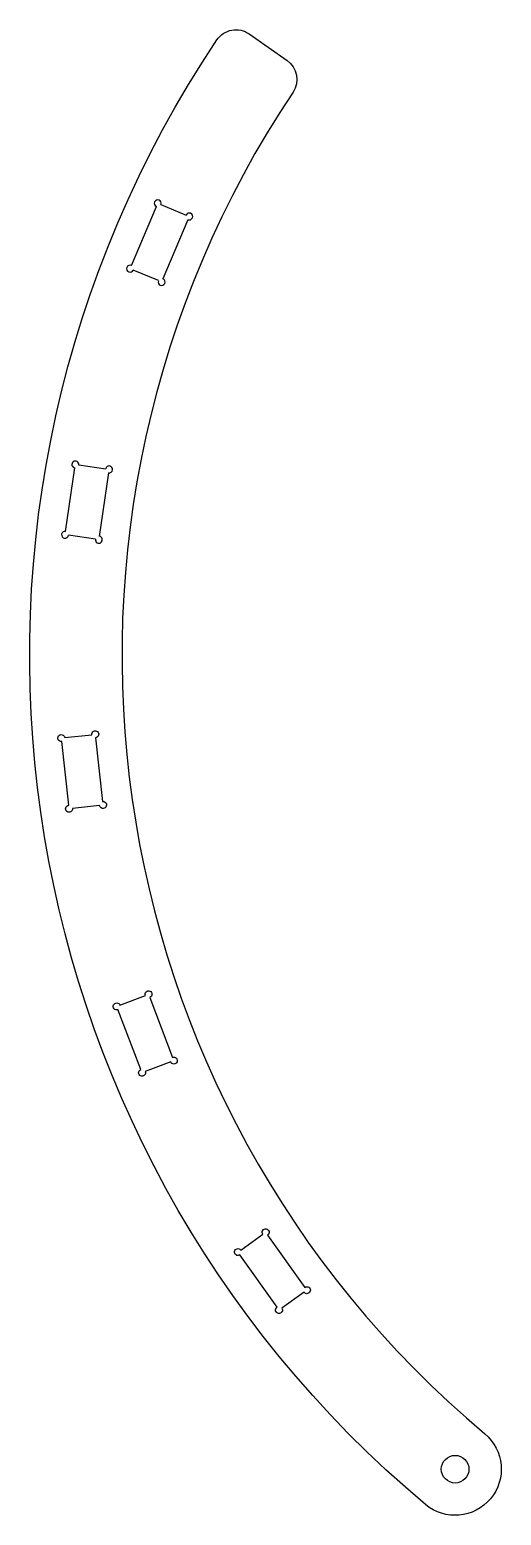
# Model space of a CAD drawing. Header units: millimetres. Extents: x -120 to -69, y -93 to 68.
import ezdxf

# ---------------------------------------------------------------- set-up
doc = ezdxf.new("R2010")
doc.units = ezdxf.units.MM
doc.layers.get('0').update_dxf_attribs({"linetype": 'CONTINUOUS'})

msp = doc.modelspace()

# ---------------------------------------------------------------- linework, layer by layer
for p, q in [((-108.98, 42.3), (-106.27, 48.7)), ((-105.78, 48.9), (-103.07, 47.75)), ((-102.87, 47.26), (-105.57, 40.86)), ((-106.06, 40.66), (-108.78, 41.81)), ((-116.12, 13.5), (-115.11, 20.37)), ((-114.69, 20.69), (-111.77, 20.26)), ((-111.45, 19.84), (-112.46, 12.96)), ((-112.88, 12.64), (-115.8, 13.07))]:
    msp.add_line(p, q)
for points in [[(-92.12, 64.52, -0.407719), (-91.48, 61.09, 0.382537), (-70.71, -84.26, -1), (-77.13, -91.93, -0.382808), (-99.73, 66.74, -0.42046), (-96.22, 67.39)], [(-115.36, -16.51, -2.414214), (-115.78, -16.18), (-116.53, -9.27, -2.414214), (-116.2, -8.85), (-113.27, -8.53, -2.414214), (-112.86, -8.86), (-112.1, -15.77, -2.414214), (-112.43, -16.19)], [(-104.52, -43.49, -2.414214), (-104.73, -43.97), (-107.49, -45.02, -2.414214), (-107.97, -44.81), (-110.45, -38.31, -2.414214), (-110.23, -37.83), (-107.47, -36.78, -2.414214), (-106.99, -36.99)], [(-90.2, -68.4, -2.414214), (-90.29, -68.93), (-92.69, -70.64, -2.414214), (-93.21, -70.55), (-97.24, -64.88, -2.414214), (-97.15, -64.36), (-94.75, -62.65, -2.414214), (-94.23, -62.74)]]:
    msp.add_lwpolyline(points, format="xyb", close=True)
msp.add_circle((-73.92, -88.1), 1.5)
for centre, start, end in [((-106.13, 49.05), -22.9167, 247.0833), ((-102.72, 47.61), -112.9167, 157.0833), ((-109.13, 41.95), 67.0833, 337.0833), ((-105.72, 40.51), -202.9167, 67.0833), ((-115.06, 20.74), -8.3333, 261.6667), ((-111.4, 20.21), -98.3333, 171.6667), ((-116.17, 13.13), 81.6667, 351.6667), ((-112.51, 12.59), -188.3333, 81.6667)]:
    msp.add_arc(centre, 0.375, start, end)

doc.saveas('drawing.dxf')
